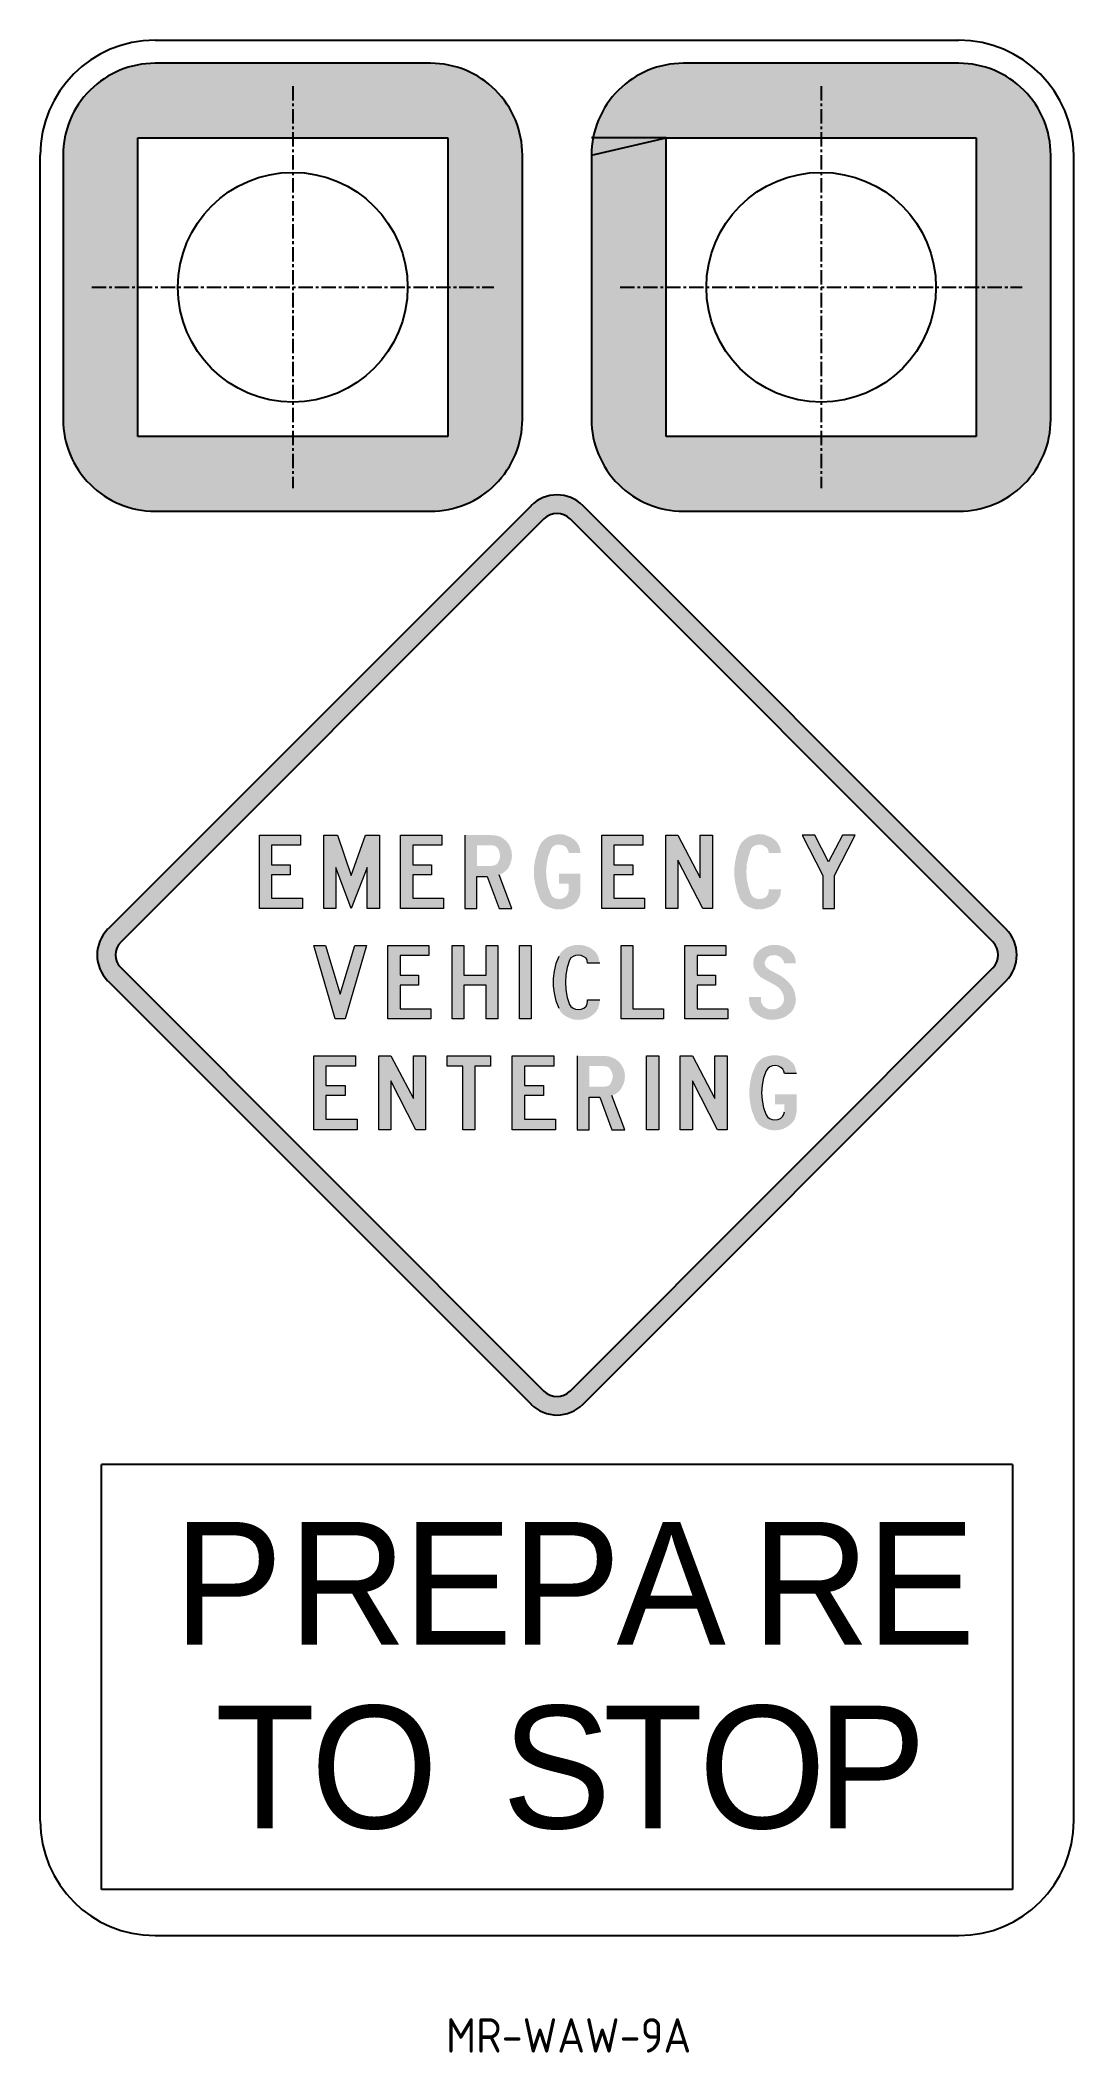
# Model space of a CAD drawing. Header units: millimetres. Extents: x 63 to 153, y -130 to 45.
import ezdxf

# ---------------------------------------------------------------- set-up
doc = ezdxf.new("R2010")
doc.units = ezdxf.units.MM
doc.linetypes.add('CENTER', pattern=[2, 1.25, -0.25, 0.25, -0.25])
doc.linetypes.add('CENTERX2', pattern=[101.6, 63.5, -12.7, 12.7, -12.7])
for name, color, linetype in [('CENT25', 1, 'CENTER'), ('L25', 1, 'Continuous'), ('L35', 3, 'Continuous'), ('T25', 1, 'Continuous'), ('TBLK25', 1, 'Continuous')]:
    doc.layers.add(name, color=color, linetype=linetype)
doc.styles.add('DSERIES', font='Dseries')
doc.styles.add('ISO', font='iso')

msp = doc.modelspace()

# ---------------------------------------------------------------- hatches: boundary and pattern name
at = {"layer": 'L25'}
h = msp.add_hatch(color=256, dxfattribs=at)
h.paths.add_polyline_path([(98.15, 36.61), (98.15, 10.61), (71.15, 10.61), (71.15, 36.04), (67, 40.77, 0.19903), (64.65, 35.11), (64.65, 12.11, 0.414214), (72.65, 4.11), (96.65, 4.11, 0.414214), (104.65, 12.11), (104.65, 35.11, 0.414214), (96.65, 43.11), (72.65, 43.11, 0.198795), (67, 40.77), (71.15, 36.04), (71.15, 36.61)])
h.paths.add_polyline_path([(144.17, 36.61), (144.17, 35.56), (149.66, 39.01, 0.271777), (142.67, 43.11), (118.67, 43.11, 0.414214), (110.67, 35.11), (110.67, 12.11, 0.414214), (118.67, 4.11), (142.67, 4.11, 0.414214), (150.67, 12.11), (150.67, 35.11, 0.128024), (149.66, 39.01), (144.17, 35.56), (144.17, 10.61), (117.17, 10.61), (117.17, 36.61)])
at = {"layer": 'T25', "linetype": 'Continuous'}
h = msp.add_hatch(color=256, dxfattribs=at)
h.paths.add_polyline_path([(130.81, -30.48), (131.83, -30.48), (131.83, -27.6), (133.63, -24.09), (132.52, -24.09), (131.32, -26.4), (130.12, -24.09), (129.01, -24.09), (130.81, -27.6)])
h.paths.add_polyline_path([(117.15, -30.48), (117.15, -24.09), (118.2, -24.09), (120.14, -27.8), (120.14, -24.09), (121.2, -24.09), (121.2, -30.48), (120.37, -30.48), (118.2, -26.26), (118.2, -30.48)])
h.paths.add_polyline_path([(111.56, -30.48), (111.56, -24.09), (115.15, -24.09), (115.15, -24.97), (112.61, -24.97), (112.61, -26.66), (114.27, -26.66), (114.27, -27.54), (112.61, -27.54), (112.61, -29.59), (115.29, -29.59), (115.29, -30.48)])
h.paths.add_polyline_path([(94.04, -30.48), (94.04, -24.09), (97.64, -24.09), (97.64, -24.97), (95.1, -24.97), (95.1, -26.66), (96.73, -26.66), (96.73, -27.54), (95.1, -27.54), (95.1, -29.59), (97.78, -29.59), (97.78, -30.48)])
h.paths.add_polyline_path([(87.34, -30.48), (87.34, -24.09), (88.54, -24.09), (89.74, -27.6), (90.99, -24.09), (92.19, -24.09), (92.19, -30.48), (91.13, -30.48), (91.13, -26.91), (89.74, -30.48), (88.4, -26.91), (88.4, -30.48)])
h.paths.add_polyline_path([(81.75, -30.48), (81.75, -24.09), (85.32, -24.09), (85.32, -24.97), (82.81, -24.97), (82.81, -26.66), (84.43, -26.66), (84.43, -27.54), (82.81, -27.54), (82.81, -29.59), (85.49, -29.59), (85.49, -30.48)])
h.paths.add_polyline_path([(127.16, -25.63), (126.1, -25.63), (126.07, -25.4), (125.96, -25.2), (125.76, -25.06), (125.53, -24.94), (125.27, -24.92), (125.05, -24.94), (124.82, -25.03), (124.65, -25.17), (124.53, -25.37), (124.33, -26), (124.19, -26.63), (124.16, -27.28), (124.19, -27.94), (124.33, -28.57), (124.53, -29.19), (124.65, -29.39), (124.82, -29.54), (125.05, -29.62), (125.27, -29.65), (125.53, -29.62), (125.76, -29.54), (125.96, -29.37), (126.07, -29.17), (126.1, -28.94), (126.1, -28.82), (127.16, -28.82), (127.16, -28.94), (127.13, -29.25), (127.01, -29.56), (126.84, -29.85), (126.62, -30.08), (126.33, -30.28), (125.99, -30.42), (125.65, -30.53), (125.27, -30.56), (124.9, -30.53), (124.56, -30.42), (124.25, -30.28), (123.96, -30.08), (123.73, -29.82), (123.56, -29.54), (123.34, -28.91), (123.19, -28.25), (123.11, -27.63), (123.11, -26.97), (123.19, -26.31), (123.34, -25.66), (123.56, -25.03), (123.73, -24.74), (123.96, -24.52), (124.25, -24.29), (124.56, -24.15), (124.9, -24.06), (125.27, -24), (125.65, -24.03), (125.99, -24.15), (126.33, -24.29), (126.62, -24.49), (126.84, -24.72), (127.01, -25), (127.13, -25.32)])
h.paths.add_polyline_path([(109.7, -25.63), (108.68, -25.63), (108.62, -25.4), (108.53, -25.23), (108.36, -25.06), (108.16, -24.97), (107.91, -24.92), (107.65, -24.92), (107.42, -25), (107.22, -25.17), (107.11, -25.37), (106.88, -26), (106.76, -26.63), (106.71, -27.28), (106.76, -27.94), (106.88, -28.57), (107.11, -29.19), (107.22, -29.39), (107.39, -29.54), (107.59, -29.62), (107.85, -29.65), (108.1, -29.62), (108.33, -29.51), (108.5, -29.37), (108.62, -29.17), (108.68, -28.94), (108.68, -28.31), (107.85, -28.31), (107.85, -27.43), (109.7, -27.43), (109.7, -28.94), (109.67, -29.25), (109.56, -29.56), (109.39, -29.85), (109.16, -30.08), (108.88, -30.28), (108.56, -30.42), (108.22, -30.53), (107.85, -30.56), (107.48, -30.53), (107.11, -30.42), (106.79, -30.28), (106.51, -30.08), (106.28, -29.82), (106.14, -29.54), (105.91, -28.91), (105.74, -28.25), (105.65, -27.63), (105.65, -26.97), (105.74, -26.31), (105.91, -25.66), (106.14, -25.03), (106.28, -24.74), (106.51, -24.52), (106.79, -24.29), (107.11, -24.15), (107.48, -24.06), (107.85, -24), (108.22, -24.03), (108.56, -24.15), (108.88, -24.29), (109.16, -24.49), (109.39, -24.72), (109.56, -25), (109.67, -25.32)])
h.paths.add_polyline_path([(102.63, -27.54), (102.94, -27.4), (103.23, -27.17), (103.46, -26.91), (103.6, -26.57), (103.71, -26.23), (103.74, -25.89), (103.71, -25.51), (103.6, -25.17), (103.46, -24.86), (103.23, -24.6), (102.97, -24.37), (102.66, -24.2), (102.32, -24.12), (101.94, -24.09), (99.63, -24.09), (99.63, -30.48), (100.69, -30.48), (100.69, -27.68), (101.57, -27.68), (102.63, -30.48), (103.74, -30.48)])
h.paths.add_polyline_path([(101.94, -26.77), (100.69, -26.77), (100.69, -24.97), (101.94, -24.97), (102.14, -25), (102.32, -25.06), (102.46, -25.17), (102.54, -25.29), (102.66, -25.57), (102.71, -25.89), (102.66, -26.17), (102.54, -26.46), (102.46, -26.57), (102.32, -26.68), (102.14, -26.74)], flags=16)
h.paths.add_polyline_path([(106.41, 16.58), (108.91, 16.58), (108.91, 15.08), (106.41, 15.08)], flags=9)
h = msp.add_hatch(color=256, dxfattribs=at)
h.paths.add_polyline_path([(118.4, -49.73), (118.4, -43.31), (119.46, -43.31), (121.42, -47.02), (121.42, -43.31), (122.48, -43.31), (122.48, -49.73), (121.65, -49.73), (119.46, -45.48), (119.46, -49.73)])
h.paths.add_polyline_path([(115.46, -49.73), (115.46, -43.31), (116.52, -43.31), (116.52, -49.73)])
h.paths.add_polyline_path([(103.77, -49.73), (103.77, -43.31), (107.39, -43.31), (107.39, -44.2), (104.83, -44.2), (104.83, -45.88), (106.48, -45.88), (106.48, -46.76), (104.83, -46.76), (104.83, -48.82), (107.53, -48.82), (107.53, -49.73)])
h.paths.add_polyline_path([(99.46, -49.73), (99.46, -44.2), (98.09, -44.2), (98.09, -43.31), (101.86, -43.31), (101.86, -44.2), (100.52, -44.2), (100.52, -49.73)])
h.paths.add_polyline_path([(92.13, -49.73), (92.13, -43.31), (93.19, -43.31), (95.16, -47.02), (95.16, -43.31), (96.21, -43.31), (96.21, -49.73), (95.38, -49.73), (93.19, -45.48), (93.19, -49.73)])
h.paths.add_polyline_path([(86.49, -49.73), (86.49, -43.31), (90.11, -43.31), (90.11, -44.2), (87.54, -44.2), (87.54, -45.88), (89.2, -45.88), (89.2, -46.76), (87.54, -46.76), (87.54, -48.82), (90.25, -48.82), (90.25, -49.73)])
h.paths.add_polyline_path([(128.53, -44.85), (127.47, -44.85), (127.41, -44.65), (127.33, -44.45), (127.16, -44.31), (126.96, -44.2), (126.7, -44.14), (126.44, -44.17), (126.19, -44.25), (126.02, -44.4), (125.87, -44.6), (125.65, -45.22), (125.53, -45.85), (125.47, -46.51), (125.53, -47.16), (125.65, -47.82), (125.87, -48.45), (125.99, -48.62), (126.16, -48.76), (126.39, -48.85), (126.64, -48.87), (126.9, -48.85), (127.13, -48.76), (127.3, -48.59), (127.41, -48.39), (127.47, -48.19), (127.47, -47.53), (126.64, -47.53), (126.64, -46.65), (128.53, -46.65), (128.53, -48.19), (128.47, -48.5), (128.38, -48.79), (128.21, -49.07), (127.96, -49.3), (127.67, -49.5), (127.36, -49.67), (126.99, -49.76), (126.64, -49.79), (126.24, -49.76), (125.9, -49.64), (125.56, -49.5), (125.27, -49.3), (125.05, -49.04), (124.9, -48.76), (124.65, -48.13), (124.5, -47.48), (124.42, -46.85), (124.42, -46.19), (124.5, -45.54), (124.65, -44.88), (124.9, -44.28), (125.05, -44), (125.27, -43.74), (125.56, -43.51), (125.9, -43.37), (126.24, -43.28), (126.64, -43.25), (126.99, -43.28), (127.36, -43.37), (127.67, -43.51), (127.96, -43.71), (128.21, -43.94), (128.38, -44.22), (128.47, -44.54)])
h.paths.add_polyline_path([(112.44, -46.76), (112.78, -46.62), (113.07, -46.39), (113.27, -46.14), (113.44, -45.79), (113.55, -45.45), (113.58, -45.11), (113.55, -44.74), (113.44, -44.4), (113.27, -44.08), (113.07, -43.83), (112.78, -43.6), (112.47, -43.45), (112.13, -43.34), (111.76, -43.31), (109.42, -43.31), (109.42, -49.73), (110.47, -49.73), (110.47, -46.91), (111.38, -46.91), (112.44, -49.73), (113.58, -49.73)])
h.paths.add_polyline_path([(111.76, -45.99), (110.47, -45.99), (110.47, -44.2), (111.76, -44.2), (111.96, -44.22), (112.13, -44.28), (112.27, -44.4), (112.35, -44.54), (112.47, -44.8), (112.53, -45.11), (112.47, -45.39), (112.35, -45.68), (112.27, -45.82), (112.13, -45.91), (111.96, -45.96)], flags=16)
h.paths.add_polyline_path([(106.51, 11.19), (108.88, 11.19), (108.88, 9.69), (106.51, 9.69)], flags=9)
h.paths.add_polyline_path([(106.51, 14.02), (108.88, 14.02), (108.88, 12.52), (106.51, 12.52)], flags=9)
h = msp.add_hatch(color=256, dxfattribs=at)
h.paths.add_polyline_path([(98.52, -40.09), (98.52, -33.7), (99.55, -33.7), (99.55, -36.27), (101.49, -36.27), (101.49, -33.7), (102.51, -33.7), (102.51, -40.09), (101.49, -40.09), (101.49, -37.15), (99.55, -37.15), (99.55, -40.09)])
h.paths.add_polyline_path([(92.93, -40.09), (92.93, -33.7), (96.5, -33.7), (96.5, -34.58), (93.99, -34.58), (93.99, -36.27), (95.61, -36.27), (95.61, -37.15), (93.99, -37.15), (93.99, -39.2), (96.67, -39.2), (96.67, -40.09)])
h.paths.add_polyline_path([(88.34, -40.09), (86.49, -33.7), (87.51, -33.7), (88.77, -37.92), (90.05, -33.7), (91.08, -33.7), (89.22, -40.09)])
h.paths.add_polyline_path([(118.8, -40.09), (118.8, -33.7), (122.37, -33.7), (122.37, -34.58), (119.86, -34.58), (119.86, -36.27), (121.48, -36.27), (121.48, -37.15), (119.86, -37.15), (119.86, -39.2), (122.54, -39.2), (122.54, -40.09)])
h.paths.add_polyline_path([(113.24, -40.09), (113.24, -33.7), (114.27, -33.7), (114.27, -39.2), (116.95, -39.2), (116.95, -40.09)])
h.paths.add_polyline_path([(104.4, -40.09), (104.4, -33.7), (105.42, -33.7), (105.42, -40.09)])
h.paths.add_polyline_path([(125.42, -38.43), (125.42, -38.18), (124.39, -38.18), (124.39, -38.38), (124.42, -38.72), (124.53, -39.06), (124.73, -39.38), (124.99, -39.63), (125.3, -39.86), (125.67, -40.03), (126.04, -40.15), (126.47, -40.17), (126.87, -40.12), (127.24, -40.03), (127.61, -39.86), (127.9, -39.63), (128.16, -39.38), (128.33, -39.06), (128.44, -38.72), (128.47, -38.38), (128.41, -37.98), (128.3, -37.58), (128.1, -37.21), (127.81, -36.87), (127.5, -36.58), (127.13, -36.32), (126.16, -35.81), (125.99, -35.67), (125.85, -35.53), (125.76, -35.33), (125.76, -35.13), (125.85, -34.93), (125.96, -34.76), (126.16, -34.61), (126.39, -34.56), (126.62, -34.53), (126.84, -34.58), (127.07, -34.67), (127.24, -34.84), (127.39, -35.01), (127.44, -35.24), (128.47, -35.24), (128.44, -34.93), (128.33, -34.61), (128.16, -34.33), (127.93, -34.1), (127.64, -33.9), (127.33, -33.76), (126.99, -33.67), (126.62, -33.64), (126.24, -33.67), (125.9, -33.76), (125.59, -33.9), (125.3, -34.1), (125.08, -34.33), (124.9, -34.61), (124.79, -34.93), (124.76, -35.24), (124.79, -35.58), (124.93, -35.9), (125.13, -36.18), (125.39, -36.44), (125.73, -36.64), (126.67, -37.15), (126.99, -37.38), (127.24, -37.69), (127.39, -38.01), (127.44, -38.38), (127.39, -38.61), (127.3, -38.81), (127.16, -38.98), (126.96, -39.12), (126.73, -39.23), (126.47, -39.26), (126.19, -39.26), (125.96, -39.18), (125.73, -39.06), (125.56, -38.86), (125.45, -38.66)])
h.paths.add_polyline_path([(111.38, -35.24), (110.33, -35.24), (110.3, -35.01), (110.19, -34.81), (109.99, -34.67), (109.76, -34.56), (109.5, -34.53), (109.27, -34.56), (109.07, -34.64), (108.88, -34.78), (108.76, -34.98), (108.56, -35.61), (108.42, -36.24), (108.39, -36.89), (108.42, -37.55), (108.56, -38.21), (108.76, -38.83), (108.88, -39.01), (109.07, -39.15), (109.27, -39.23), (109.5, -39.26), (109.76, -39.23), (109.99, -39.15), (110.19, -38.98), (110.3, -38.78), (110.33, -38.58), (110.33, -38.43), (111.38, -38.43), (111.38, -38.58), (111.33, -38.89), (111.24, -39.18), (111.07, -39.46), (110.84, -39.69), (110.56, -39.89), (110.22, -40.06), (109.87, -40.15), (109.5, -40.17), (109.16, -40.15), (108.79, -40.03), (108.48, -39.89), (108.19, -39.69), (107.96, -39.43), (107.82, -39.15), (107.56, -38.52), (107.42, -37.86), (107.33, -37.24), (107.33, -36.58), (107.42, -35.92), (107.56, -35.27), (107.82, -34.64), (107.96, -34.36), (108.19, -34.13), (108.48, -33.9), (108.79, -33.76), (109.16, -33.67), (109.5, -33.64), (109.87, -33.67), (110.22, -33.76), (110.56, -33.9), (110.84, -34.1), (111.07, -34.33), (111.24, -34.61), (111.33, -34.93)])
at = {"layer": 'TBLK25', "linetype": 'CENTERX2'}
h = msp.add_hatch(color=256, dxfattribs=at)
h.paths.add_polyline_path([(145.63, -33.39, -0.198872), (146.1, -34.52), (147.71, -34.52, 0.198872), (146.77, -32.25), (109.93, 4.58, 0.198882), (107.66, 5.52), (107.66, 3.92, -0.198897), (108.8, 3.45)])
h.paths.add_polyline_path([(106.53, 3.45, -0.198928), (107.66, 3.92), (107.66, 5.52, 0.198943), (105.4, 4.58), (68.56, -32.25, 0.198872), (67.62, -34.52), (69.22, -34.52, -0.198872), (69.69, -33.39)])
h.paths.add_polyline_path([(105.4, -73.63, 0.198952), (107.66, -74.56), (107.66, -72.96, -0.198952), (106.53, -72.49), (69.69, -35.65, -0.198952), (69.22, -34.52), (67.62, -34.52, 0.198952), (68.56, -36.79)])
h.paths.add_polyline_path([(108.8, -72.49, -0.198872), (107.66, -72.96), (107.66, -74.56, 0.198872), (109.93, -73.63), (146.77, -36.79, 0.198952), (147.71, -34.52), (146.1, -34.52, -0.198952), (145.63, -35.65)])

# ---------------------------------------------------------------- linework, layer by layer
at = {"color": 1, "lineweight": 0}
for points in [[(81.75, -30.48), (81.75, -24.09), (85.32, -24.09), (85.32, -24.97), (82.81, -24.97), (82.81, -26.66), (84.43, -26.66), (84.43, -27.54), (82.81, -27.54), (82.81, -29.59), (85.49, -29.59), (85.49, -30.48), (81.75, -30.48), (81.75, -30.48)], [(87.34, -30.48), (87.34, -24.09), (88.54, -24.09), (89.74, -27.6), (90.99, -24.09), (92.19, -24.09), (92.19, -30.48), (91.13, -30.48), (91.13, -26.91), (89.74, -30.48), (88.4, -26.91), (88.4, -30.48), (87.34, -30.48), (87.34, -30.48)], [(94.04, -30.48), (94.04, -24.09), (97.64, -24.09), (97.64, -24.97), (95.1, -24.97), (95.1, -26.66), (96.73, -26.66), (96.73, -27.54), (95.1, -27.54), (95.1, -29.59), (97.78, -29.59), (97.78, -30.48), (94.04, -30.48), (94.04, -30.48)], [(99.63, -24.09), (99.63, -30.48), (100.69, -30.48), (100.69, -27.68), (101.57, -27.68), (102.63, -30.48), (103.74, -30.48), (102.63, -27.54)], [(111.56, -30.48), (111.56, -24.09), (115.15, -24.09), (115.15, -24.97), (112.61, -24.97), (112.61, -26.66), (114.27, -26.66), (114.27, -27.54), (112.61, -27.54), (112.61, -29.59), (115.29, -29.59), (115.29, -30.48), (111.56, -30.48), (111.56, -30.48)], [(117.15, -30.48), (117.15, -24.09), (118.2, -24.09), (120.14, -27.8), (120.14, -24.09), (121.2, -24.09), (121.2, -30.48), (120.37, -30.48), (118.2, -26.26), (118.2, -30.48), (117.15, -30.48), (117.15, -30.48)], [(130.81, -30.48), (131.83, -30.48), (131.83, -27.6), (133.63, -24.09), (132.52, -24.09), (131.32, -26.4), (130.12, -24.09), (129.01, -24.09), (130.81, -27.6), (130.81, -30.48), (130.81, -30.48)], [(88.34, -40.09), (86.49, -33.7), (87.51, -33.7), (88.77, -37.92), (90.05, -33.7), (91.08, -33.7), (89.22, -40.09), (88.34, -40.09), (88.34, -40.09)], [(92.93, -40.09), (92.93, -33.7), (96.5, -33.7), (96.5, -34.58), (93.99, -34.58), (93.99, -36.27), (95.61, -36.27), (95.61, -37.15), (93.99, -37.15), (93.99, -39.2), (96.67, -39.2), (96.67, -40.09), (92.93, -40.09), (92.93, -40.09)], [(98.52, -40.09), (98.52, -33.7), (99.55, -33.7), (99.55, -36.27), (101.49, -36.27), (101.49, -33.7), (102.51, -33.7), (102.51, -40.09), (101.49, -40.09), (101.49, -37.15), (99.55, -37.15), (99.55, -40.09), (98.52, -40.09), (98.52, -40.09)], [(104.4, -40.09), (104.4, -33.7), (105.42, -33.7), (105.42, -40.09), (104.4, -40.09), (104.4, -40.09)], [(107.82, -34.64), (107.56, -35.27), (107.42, -35.92), (107.33, -36.58), (107.33, -37.24), (107.42, -37.86), (107.56, -38.52), (107.82, -39.15)], [(111.38, -35.24), (110.33, -35.24), (110.3, -35.01), (110.19, -34.81), (109.99, -34.67), (109.76, -34.56), (109.5, -34.53), (109.27, -34.56), (109.07, -34.64), (108.88, -34.78), (108.76, -34.98), (108.56, -35.61), (108.42, -36.24), (108.39, -36.89), (108.42, -37.55), (108.56, -38.21), (108.76, -38.83), (108.88, -39.01), (109.07, -39.15), (109.27, -39.23), (109.5, -39.26), (109.76, -39.23), (109.99, -39.15), (110.19, -38.98), (110.3, -38.78), (110.33, -38.58), (110.33, -38.43), (111.38, -38.43)], [(113.24, -40.09), (113.24, -33.7), (114.27, -33.7), (114.27, -39.2), (116.95, -39.2), (116.95, -40.09), (113.24, -40.09), (113.24, -40.09)], [(118.8, -40.09), (118.8, -33.7), (122.37, -33.7), (122.37, -34.58), (119.86, -34.58), (119.86, -36.27), (121.48, -36.27), (121.48, -37.15), (119.86, -37.15), (119.86, -39.2), (122.54, -39.2), (122.54, -40.09), (118.8, -40.09), (118.8, -40.09)], [(86.49, -49.73), (86.49, -43.31), (90.11, -43.31), (90.11, -44.2), (87.54, -44.2), (87.54, -45.88), (89.2, -45.88), (89.2, -46.76), (87.54, -46.76), (87.54, -48.82), (90.25, -48.82), (90.25, -49.73), (86.49, -49.73), (86.49, -49.73)], [(92.13, -49.73), (92.13, -43.31), (93.19, -43.31), (95.16, -47.02), (95.16, -43.31), (96.21, -43.31), (96.21, -49.73), (95.38, -49.73), (93.19, -45.48), (93.19, -49.73), (92.13, -49.73), (92.13, -49.73)], [(99.46, -49.73), (99.46, -44.2), (98.09, -44.2), (98.09, -43.31), (101.86, -43.31), (101.86, -44.2), (100.52, -44.2), (100.52, -49.73), (99.46, -49.73), (99.46, -49.73)], [(103.77, -49.73), (103.77, -43.31), (107.39, -43.31), (107.39, -44.2), (104.83, -44.2), (104.83, -45.88), (106.48, -45.88), (106.48, -46.76), (104.83, -46.76), (104.83, -48.82), (107.53, -48.82), (107.53, -49.73), (103.77, -49.73), (103.77, -49.73)], [(109.42, -43.31), (109.42, -49.73), (110.47, -49.73), (110.47, -46.91), (111.38, -46.91), (112.44, -49.73), (113.58, -49.73), (112.44, -46.76)], [(115.46, -49.73), (115.46, -43.31), (116.52, -43.31), (116.52, -49.73), (115.46, -49.73), (115.46, -49.73)], [(118.4, -49.73), (118.4, -43.31), (119.46, -43.31), (121.42, -47.02), (121.42, -43.31), (122.48, -43.31), (122.48, -49.73), (121.65, -49.73), (119.46, -45.48), (119.46, -49.73), (118.4, -49.73), (118.4, -49.73)], [(128.53, -44.85), (127.47, -44.85), (127.41, -44.65), (127.33, -44.45), (127.16, -44.31), (126.96, -44.2), (126.7, -44.14), (126.44, -44.17), (126.19, -44.25), (126.02, -44.4), (125.87, -44.6), (125.65, -45.22), (125.53, -45.85), (125.47, -46.51), (125.53, -47.16), (125.65, -47.82), (125.87, -48.45), (125.99, -48.62), (126.16, -48.76), (126.39, -48.85), (126.64, -48.87), (126.9, -48.85), (127.13, -48.76), (127.3, -48.59), (127.41, -48.39), (127.47, -48.19)]]:
    msp.add_lwpolyline(points, dxfattribs=at)
at = {"layer": 'CENT25'}
for p, q in [((84.65, 41.11), (84.65, 6.11)), ((130.67, 41.11), (130.67, 6.11)), ((67.15, 23.61), (102.15, 23.61)), ((113.17, 23.61), (148.17, 23.61))]:
    msp.add_line(p, q, dxfattribs=at)
at = {"layer": 'L25'}
for p, q in [((110.67, 35.11), (117.17, 36.61)), ((117.17, 36.61), (110.67, 36.61))]:
    msp.add_line(p, q, dxfattribs=at)
at = {"layer": 'L35'}
for p, q in [((72.65, 45.11), (142.67, 45.11)), ((62.65, -109.89), (62.65, 35.11)), ((71.15, 10.61), (71.15, 36.61)), ((71.15, 36.61), (98.15, 36.61)), ((98.15, 36.61), (98.15, 10.61)), ((117.17, 10.61), (117.17, 36.61)), ((117.17, 36.61), (144.17, 36.61)), ((144.17, 36.61), (144.17, 10.61)), ((152.67, -109.89), (152.67, 35.11)), ((98.15, 10.61), (71.15, 10.61)), ((144.17, 10.61), (117.17, 10.61)), ((67.99, -115.88), (67.99, -78.88)), ((147.34, -78.88), (67.99, -78.88)), ((147.34, -78.88), (147.34, -115.88)), ((147.34, -115.88), (67.99, -115.88)), ((72.65, -119.89), (142.67, -119.89))]:
    msp.add_line(p, q, dxfattribs=at)
for points in [[(72.65, 43.11, 0.414214), (64.65, 35.11), (64.65, 12.11, 0.414214), (72.65, 4.11), (96.65, 4.11, 0.414214), (104.65, 12.11), (104.65, 35.11, 0.414214), (96.65, 43.11)], [(118.67, 43.11, 0.414214), (110.67, 35.11), (110.67, 12.11, 0.414214), (118.67, 4.11), (142.67, 4.11, 0.414214), (150.67, 12.11), (150.67, 35.11, 0.414214), (142.67, 43.11)]]:
    msp.add_lwpolyline(points, format="xyb", close=True, dxfattribs=at)
for centre in [(84.65, 23.61), (130.67, 23.61)]:
    msp.add_circle(centre, 10, dxfattribs=at)
for centre, start, end in [((72.65, 35.11), 90, 180), ((142.67, 35.11), 0, 90), ((72.65, -109.89), 180, 270), ((142.67, -109.89), 270, 0)]:
    msp.add_arc(centre, 10, start, end, dxfattribs=at)
at = {"layer": 'TBLK25', "color": 1}
for p, q in [((105.4, 4.58), (68.56, -32.25)), ((146.77, -32.25), (109.93, 4.58)), ((106.53, 3.45), (69.69, -33.39)), ((145.63, -33.39), (108.8, 3.45)), ((68.56, -36.79), (105.4, -73.63)), ((69.69, -35.65), (106.53, -72.49)), ((108.8, -72.49), (145.63, -35.65)), ((109.93, -73.63), (146.77, -36.79))]:
    msp.add_line(p, q, dxfattribs=at)
for centre, radius, start, end in [((107.66, 2.32), 3.21, 45, 135), ((107.66, 2.32), 1.6, 45, 135), ((70.82, -34.52), 3.21, 135, 225), ((144.5, -34.52), 3.21, 315, 45), ((70.82, -34.52), 1.6, 135, 225), ((144.5, -34.52), 1.6, 315, 45), ((107.66, -71.36), 1.6, 225, 315), ((107.66, -71.36), 3.21, 225, 315)]:
    msp.add_arc(centre, radius, start, end, dxfattribs=at)

# ---------------------------------------------------------------- texts
at = {"layer": 'L35', "style": 'DSERIES'}
for s, p in [('P', (74.27, -94.55)), ('R', (84.26, -94.55)), ('E', (94.25, -94.55)), ('P', (103.71, -94.55)), ('A', (112.85, -94.55)), ('R', (124.6, -94.55)), ('E', (134.59, -94.55)), ('O', (86.21, -110.55)), ('S', (102.87, -110.55)), ('O', (120, -110.55)), ('T', (77.88, -110.55)), ('T', (111.67, -110.55)), ('P', (130.31, -110.55))]:
    msp.add_text(s, height=10.67, dxfattribs=at).set_placement(p)
at = {"layer": 'T25', "color": 3, "style": 'ISO'}
msp.add_text('MR-WAW-9A', height=3, dxfattribs=at).set_placement((97.99, -130.08))

doc.saveas('drawing.dxf')
